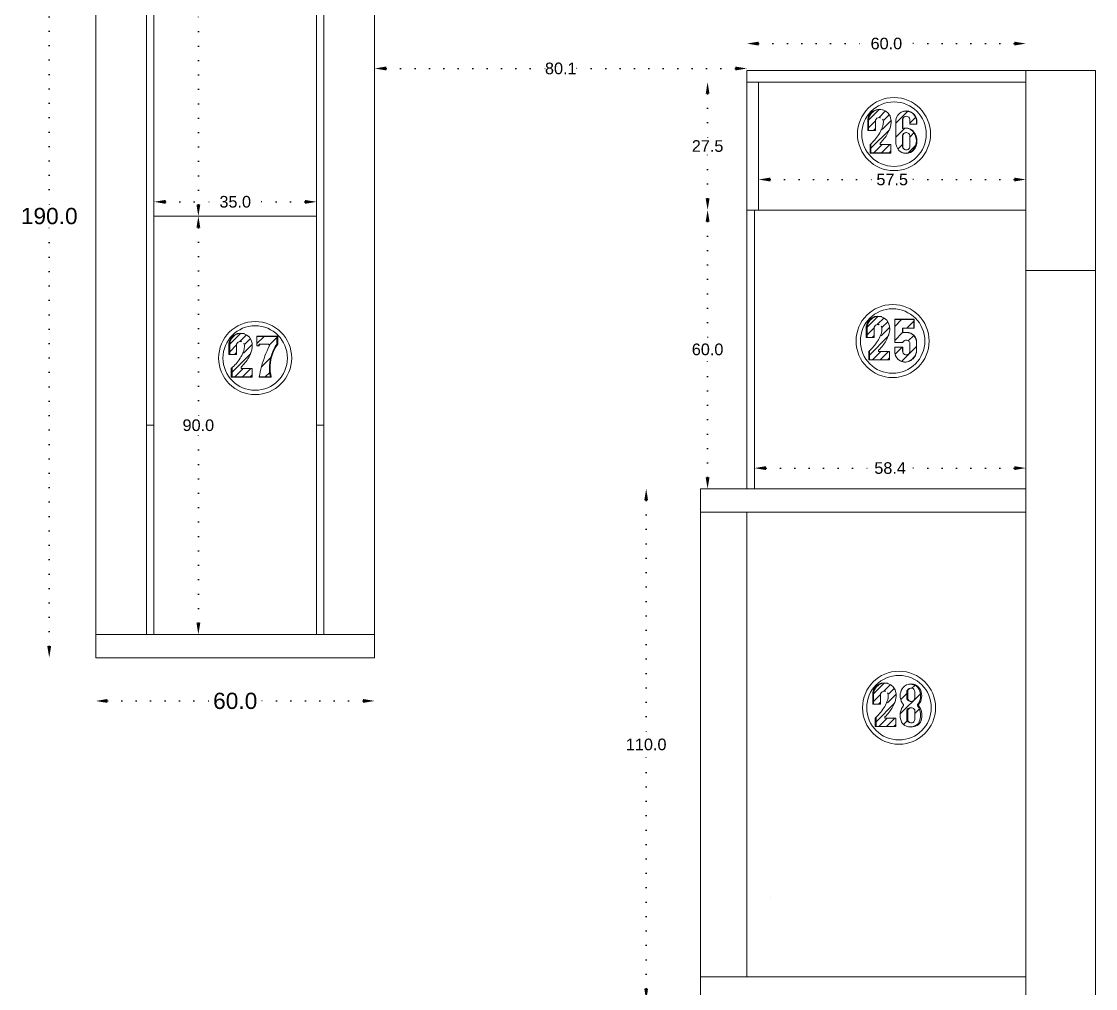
# Model space of a CAD drawing. Header units: inches. Extents: x -1979 to 7680, y -968 to 3127.
# Drawn here: x 2209.8 to 2440.9, y 482.3 to 690.4 of the extents above; entities that cross this region are included whole.
import ezdxf

# ---------------------------------------------------------------- set-up
doc = ezdxf.new("R2010")
doc.units = ezdxf.units.IN
doc.header["$MEASUREMENT"] = 0
doc.linetypes.add('ACAD_ISO07W100', pattern=[3, 0, -3])
doc.styles.get("Standard").update_dxf_attribs({"font": 'arial.ttf'})
doc.dimstyles.new('Copy of Standard', dxfattribs={"dimtxt": 2.5, "dimasz": 2.5, "dimexe": 0.18, "dimexo": 0.0625, "dimgap": 0.09, "dimtad": 0, "dimtih": 1, "dimtoh": 1, "dimdec": 1, "dimzin": 0, "dimdsep": 46, "dimtxsty": 'Standard', "dimcen": 0.09, "dimse1": 1, "dimse2": 1, "dimadec": 0, "dimazin": 0, "dimtfac": 1, "dimtdec": 1, "dimtix": 1, "dimtofl": 0, "dimtmove": 0, "dimatfit": 3, "dimfxl": 1, "dimtolj": 1, "dimtzin": 0, "dimarcsym": 0})
doc.dimstyles.get("Standard").update_dxf_attribs({"dimtxt": 3.5, "dimasz": 2.5, "dimexe": 0.18, "dimexo": 0.0625, "dimgap": 0.09, "dimtad": 0, "dimtih": 1, "dimtoh": 1, "dimdec": 1, "dimzin": 0, "dimdsep": 46, "dimtxsty": 'Standard', "dimcen": 0.09, "dimse1": 1, "dimse2": 1, "dimadec": 0, "dimazin": 0, "dimtfac": 1, "dimtdec": 1, "dimtix": 1, "dimtofl": 0, "dimtmove": 0, "dimatfit": 3, "dimfxl": 1, "dimtolj": 1, "dimtzin": 0, "dimarcsym": 0})

# ---------------------------------------------------------------- blocks, each defined once
blk = doc.blocks.new('*D50')
at = {"color": 0, "linetype": 'ACAD_ISO07W100', "lineweight": -2, "transparency": 16777216}
for p, q in [((2344.2, 587.31), (2344.2, 536.18)), ((2344.2, 482.31), (2344.2, 533.44))]:
    blk.add_line(p, q, dxfattribs=at)
at = {"color": 0, "transparency": 16777216}
for points in [[(2343.78, 587.31), (2344.61, 587.31), (2344.2, 589.81)], [(2343.78, 482.31), (2344.61, 482.31), (2344.2, 479.81)]]:
    blk.add_solid(points, dxfattribs=at)
at = {"layer": 'Defpoints', "color": 0, "transparency": 16777216}
for p in [(2344.2, 589.81), (2370.88, 589.81), (2370.88, 479.81)]:
    blk.add_point(p, dxfattribs=at)
at = {"color": 0, "lineweight": 20, "transparency": 16777216, "insert": (2344.2, 534.81), "char_height": 2.5, "attachment_point": 5}
blk.add_mtext('\\A1;110.0', dxfattribs=at)
blk = doc.blocks.new('*D51')
at = {"color": 0, "linetype": 'ACAD_ISO07W100', "lineweight": -2, "transparency": 16777216}
for p, q in [((2357.41, 647.31), (2357.41, 621.18)), ((2357.41, 592.31), (2357.41, 618.44))]:
    blk.add_line(p, q, dxfattribs=at)
at = {"color": 0, "transparency": 16777216}
for points in [[(2357, 647.31), (2357.83, 647.31), (2357.41, 649.81)], [(2357, 592.31), (2357.83, 592.31), (2357.41, 589.81)]]:
    blk.add_solid(points, dxfattribs=at)
at = {"layer": 'Defpoints', "color": 0, "transparency": 16777216}
for p in [(2370.88, 649.81), (2357.41, 589.81), (2370.88, 589.81)]:
    blk.add_point(p, dxfattribs=at)
at = {"color": 0, "lineweight": 20, "transparency": 16777216, "insert": (2357.41, 619.81), "char_height": 2.5, "attachment_point": 5}
blk.add_mtext('\\A1;60.0', dxfattribs=at)
blk = doc.blocks.new('*D52')
at = {"color": 0, "linetype": 'ACAD_ISO07W100', "lineweight": -2, "transparency": 16777216}
for p, q in [((2357.41, 674.81), (2357.41, 664.93)), ((2357.41, 652.31), (2357.41, 662.19))]:
    blk.add_line(p, q, dxfattribs=at)
at = {"color": 0, "transparency": 16777216}
for points in [[(2357, 674.81), (2357.83, 674.81), (2357.41, 677.31)], [(2357, 652.31), (2357.83, 652.31), (2357.41, 649.81)]]:
    blk.add_solid(points, dxfattribs=at)
at = {"layer": 'Defpoints', "color": 0, "transparency": 16777216}
for p in [(2357.41, 677.31), (2368.38, 677.31), (2368.38, 649.81)]:
    blk.add_point(p, dxfattribs=at)
at = {"color": 0, "lineweight": 20, "transparency": 16777216, "insert": (2357.41, 663.56), "char_height": 2.5, "attachment_point": 5}
blk.add_mtext('\\A1;27.5', dxfattribs=at)
blk = doc.blocks.new('*D53')
at = {"color": 0, "linetype": 'ACAD_ISO07W100', "lineweight": -2, "transparency": 16777216}
for p, q in [((2370.88, 656.37), (2393.78, 656.37)), ((2423.38, 656.37), (2400.48, 656.37))]:
    blk.add_line(p, q, dxfattribs=at)
at = {"color": 0, "transparency": 16777216}
for points in [[(2370.88, 656.79), (2370.88, 655.95), (2368.38, 656.37)], [(2423.38, 656.79), (2423.38, 655.95), (2425.88, 656.37)]]:
    blk.add_solid(points, dxfattribs=at)
at = {"layer": 'Defpoints', "color": 0, "transparency": 16777216}
for p in [(2425.88, 656.37), (2368.38, 649.81), (2425.88, 649.81)]:
    blk.add_point(p, dxfattribs=at)
at = {"color": 0, "lineweight": 20, "transparency": 16777216, "insert": (2397.13, 656.37), "char_height": 2.5, "attachment_point": 5}
blk.add_mtext('\\A1;57.5', dxfattribs=at)
blk = doc.blocks.new('*D54')
at = {"color": 0, "linetype": 'ACAD_ISO07W100', "lineweight": -2, "transparency": 16777216}
for p, q in [((2368.38, 685.62), (2392.54, 685.62)), ((2423.38, 685.62), (2399.22, 685.62))]:
    blk.add_line(p, q, dxfattribs=at)
at = {"color": 0, "transparency": 16777216}
for points in [[(2368.38, 686.03), (2368.38, 685.2), (2365.88, 685.62)], [(2423.38, 686.03), (2423.38, 685.2), (2425.88, 685.62)]]:
    blk.add_solid(points, dxfattribs=at)
at = {"layer": 'Defpoints', "color": 0, "transparency": 16777216}
for p in [(2425.88, 685.62), (2365.88, 677.31), (2425.88, 677.31)]:
    blk.add_point(p, dxfattribs=at)
at = {"color": 0, "lineweight": 20, "transparency": 16777216, "insert": (2395.88, 685.62), "char_height": 2.5, "attachment_point": 5}
blk.add_mtext('\\A1;60.0', dxfattribs=at)
blk = doc.blocks.new('*D55')
at = {"color": 0, "linetype": 'ACAD_ISO07W100', "lineweight": -2, "transparency": 16777216}
for p, q in [((2369.98, 594.28), (2393.35, 594.28)), ((2423.38, 594.28), (2400.01, 594.28))]:
    blk.add_line(p, q, dxfattribs=at)
at = {"color": 0, "transparency": 16777216}
for points in [[(2369.98, 594.7), (2369.98, 593.86), (2367.48, 594.28)], [(2423.38, 594.7), (2423.38, 593.86), (2425.88, 594.28)]]:
    blk.add_solid(points, dxfattribs=at)
at = {"layer": 'Defpoints', "color": 0, "transparency": 16777216}
for p in [(2425.88, 594.28), (2367.48, 589.81), (2425.88, 589.81)]:
    blk.add_point(p, dxfattribs=at)
at = {"color": 0, "lineweight": 20, "transparency": 16777216, "insert": (2396.68, 594.28), "char_height": 2.5, "attachment_point": 5}
blk.add_mtext('\\A1;58.4', dxfattribs=at)
blk = doc.blocks.new('*D532')
at = {"color": 0, "linetype": 'ACAD_ISO07W100', "lineweight": -2, "transparency": 16777216}
for p, q in [((2247.84, 645.99), (2247.84, 604.86)), ((2247.84, 560.99), (2247.84, 602.12))]:
    blk.add_line(p, q, dxfattribs=at)
at = {"color": 0, "transparency": 16777216}
for points in [[(2247.43, 645.99), (2248.26, 645.99), (2247.84, 648.49)], [(2247.43, 560.99), (2248.26, 560.99), (2247.84, 558.49)]]:
    blk.add_solid(points, dxfattribs=at)
at = {"layer": 'Defpoints', "color": 0, "transparency": 16777216}
for p in [(2238.27, 648.49), (2247.84, 648.49), (2225.77, 558.49)]:
    blk.add_point(p, dxfattribs=at)
at = {"color": 0, "lineweight": 20, "transparency": 16777216, "insert": (2247.84, 603.49), "char_height": 2.5, "attachment_point": 5}
blk.add_mtext('\\A1;90.0', dxfattribs=at)
blk = doc.blocks.new('*D533')
at = {"color": 0, "linetype": 'ACAD_ISO07W100', "lineweight": -2, "transparency": 16777216}
for p, q in [((2247.84, 735.99), (2247.84, 694.86)), ((2247.84, 650.99), (2247.84, 692.12))]:
    blk.add_line(p, q, dxfattribs=at)
at = {"color": 0, "transparency": 16777216}
for points in [[(2247.43, 735.99), (2248.26, 735.99), (2247.84, 738.49)], [(2247.43, 650.99), (2248.26, 650.99), (2247.84, 648.49)]]:
    blk.add_solid(points, dxfattribs=at)
at = {"layer": 'Defpoints', "color": 0, "transparency": 16777216}
for p in [(2225.77, 738.49), (2247.84, 738.49), (2238.27, 648.49)]:
    blk.add_point(p, dxfattribs=at)
at = {"color": 0, "lineweight": 20, "transparency": 16777216, "insert": (2247.84, 693.49), "char_height": 2.5, "attachment_point": 5}
blk.add_mtext('\\A1;90.0', dxfattribs=at)
blk = doc.blocks.new('*D534')
at = {"color": 0, "linetype": 'ACAD_ISO07W100', "lineweight": -2, "transparency": 16777216}
for p, q in [((2240.77, 651.57), (2252.44, 651.57)), ((2270.77, 651.57), (2259.1, 651.57))]:
    blk.add_line(p, q, dxfattribs=at)
at = {"color": 0, "transparency": 16777216}
for points in [[(2240.77, 651.98), (2240.77, 651.15), (2238.27, 651.57)], [(2270.77, 651.98), (2270.77, 651.15), (2273.27, 651.57)]]:
    blk.add_solid(points, dxfattribs=at)
at = {"layer": 'Defpoints', "color": 0, "transparency": 16777216}
for p in [(2273.27, 651.57), (2238.27, 648.49), (2273.27, 648.49)]:
    blk.add_point(p, dxfattribs=at)
at = {"color": 0, "lineweight": 20, "transparency": 16777216, "insert": (2255.77, 651.57), "char_height": 2.5, "attachment_point": 5}
blk.add_mtext('\\A1;35.0', dxfattribs=at)
blk = doc.blocks.new('*D535')
at = {"color": 0, "linetype": 'ACAD_ISO07W100', "lineweight": -2, "transparency": 16777216}
for p, q in [((2288.27, 680.26), (2322.73, 680.26)), ((2363.38, 680.26), (2328.92, 680.26))]:
    blk.add_line(p, q, dxfattribs=at)
at = {"color": 0, "transparency": 16777216}
for points in [[(2288.27, 680.68), (2288.27, 679.84), (2285.77, 680.26)], [(2363.38, 680.68), (2363.38, 679.84), (2365.88, 680.26)]]:
    blk.add_solid(points, dxfattribs=at)
at = {"layer": 'Defpoints', "color": 0, "transparency": 16777216}
for p in [(2285.77, 743.49), (2365.88, 680.26), (2365.88, 677.31)]:
    blk.add_point(p, dxfattribs=at)
at = {"color": 0, "lineweight": 20, "transparency": 16777216, "insert": (2325.82, 680.26), "char_height": 2.5, "attachment_point": 5}
blk.add_mtext('\\A1;80.1', dxfattribs=at)
blk = doc.blocks.new('*D613')
at = {"color": 0, "linetype": 'ACAD_ISO07W100', "lineweight": -2, "transparency": 16777216}
for p, q in [((2215.75, 740.99), (2215.75, 650.37)), ((2215.75, 555.99), (2215.75, 646.61))]:
    blk.add_line(p, q, dxfattribs=at)
at = {"color": 0, "transparency": 16777216}
for points in [[(2215.33, 740.99), (2216.16, 740.99), (2215.75, 743.49)], [(2215.33, 555.99), (2216.16, 555.99), (2215.75, 553.49)]]:
    blk.add_solid(points, dxfattribs=at)
at = {"layer": 'Defpoints', "color": 0, "transparency": 16777216}
for p in [(2215.75, 743.49), (2225.77, 743.49), (2225.77, 553.49)]:
    blk.add_point(p, dxfattribs=at)
at = {"color": 0, "lineweight": 20, "transparency": 16777216, "insert": (2215.75, 648.49), "char_height": 3.5, "attachment_point": 5}
blk.add_mtext('\\A1;190.0', dxfattribs=at)
blk = doc.blocks.new('*D614')
at = {"color": 0, "linetype": 'ACAD_ISO07W100', "lineweight": -2, "transparency": 16777216}
for p, q in [((2228.27, 544.18), (2251.13, 544.18)), ((2283.27, 544.18), (2260.41, 544.18))]:
    blk.add_line(p, q, dxfattribs=at)
at = {"color": 0, "transparency": 16777216}
for points in [[(2228.27, 544.6), (2228.27, 543.77), (2225.77, 544.18)], [(2283.27, 544.6), (2283.27, 543.77), (2285.77, 544.18)]]:
    blk.add_solid(points, dxfattribs=at)
at = {"layer": 'Defpoints', "color": 0, "transparency": 16777216}
for p in [(2225.77, 553.49), (2285.77, 553.49), (2285.77, 544.18)]:
    blk.add_point(p, dxfattribs=at)
at = {"color": 0, "lineweight": 20, "transparency": 16777216, "insert": (2255.77, 544.18), "char_height": 3.5, "attachment_point": 5}
blk.add_mtext('\\A1;60.0', dxfattribs=at)

msp = doc.modelspace()

# ---------------------------------------------------------------- hatches: boundary and pattern name
at = {"lineweight": 20}
h = msp.add_hatch(dxfattribs=at)
h.set_pattern_fill('ANSI31', color=256, scale=9.218651)
h.set_pattern_definition([(45, (1756.6391, 1239.6534), (-0.8148213, 0.8148213), [])])
h.paths.add_polyline_path([(2396.86, 663.91), (2394.51, 663.91), (2394.51, 664.19), (2394.75, 664.42), (2394.98, 664.66), (2395.2, 664.9), (2395.41, 665.16), (2395.61, 665.43), (2395.8, 665.7), (2395.97, 665.98), (2396.14, 666.27), (2396.29, 666.57), (2396.44, 666.87), (2396.56, 667.17), (2396.61, 667.29), (2396.68, 667.49), (2396.74, 667.68), (2396.79, 667.88), (2396.84, 668.08), (2396.87, 668.29), (2396.89, 668.49), (2396.9, 668.69), (2396.9, 668.9), (2396.89, 669.11), (2396.86, 669.31), (2396.67, 670.01), (2396.28, 670.62), (2395.73, 671.09), (2395.14, 671.36), (2394.53, 671.45), (2393.82, 671.35), (2393.17, 671.05), (2392.63, 670.58), (2392.24, 669.98), (2392.05, 669.29), (2392.05, 668.57), (2392.05, 666.92), (2393.53, 666.92), (2393.53, 669.09), (2393.67, 669.35), (2393.86, 669.54), (2394.1, 669.65), (2394.36, 669.7), (2394.53, 669.67), (2394.62, 669.65), (2394.63, 669.65), (2394.79, 669.63), (2395.02, 669.51), (2395.21, 669.33), (2395.34, 669.09), (2395.38, 668.83), (2395.38, 668.67), (2395.38, 668.5), (2395.36, 668.33), (2395.34, 668.17), (2395.3, 668), (2395.26, 667.84), (2395.22, 667.68), (2395.16, 667.52), (2395.1, 667.37), (2395.03, 667.21), (2394.95, 667.04), (2394.79, 666.72), (2394.62, 666.41), (2394.43, 666.1), (2394.24, 665.8), (2394.03, 665.51), (2393.81, 665.23), (2393.58, 664.95), (2393.34, 664.68), (2393.1, 664.43), (2392.84, 664.18), (2392.57, 663.94), (2392.57, 662.12), (2396.86, 662.12)])
h = msp.add_hatch(dxfattribs=at)
h.set_pattern_fill('ANSI31', color=256, scale=17)
h.set_pattern_definition([(45, (1405.166, 1554.0032), (-1.502602, 1.502602), [])])
h.paths.add_polyline_path([(2401.64, 666.65), (2401.5, 666.81), (2401.34, 666.95), (2401.17, 667.08), (2400.98, 667.19), (2400.79, 667.28), (2400.59, 667.35), (2400.38, 667.4), (2400.17, 667.43), (2399.95, 667.44), (2399.81, 667.43), (2399.62, 667.4), (2399.41, 667.34), (2399.32, 667.34), (2399.32, 669.19), (2399.35, 669.38), (2399.42, 669.57), (2399.54, 669.72), (2399.7, 669.84), (2399.88, 669.92), (2399.98, 669.95), (2400.18, 669.98), (2400.37, 669.95), (2400.56, 669.88), (2400.72, 669.75), (2400.84, 669.6), (2400.92, 669.41), (2400.94, 669.21), (2400.94, 668.26), (2402.34, 668.26), (2402.34, 669.19), (2402.19, 669.7), (2401.92, 670.16), (2401.55, 670.54), (2401.1, 670.83), (2400.6, 671.01), (2400.08, 671.07), (2400.07, 671.07), (2399.55, 671.01), (2399.09, 670.85), (2398.68, 670.58), (2398.31, 670.19), (2398.04, 669.73), (2397.88, 669.21), (2397.88, 664.76), (2397.88, 664.57), (2397.89, 664.38), (2397.92, 664.19), (2397.94, 664), (2397.98, 663.82), (2398.03, 663.63), (2398.06, 663.52), (2398.24, 663.09), (2398.51, 662.71), (2398.85, 662.4), (2399.19, 662.2), (2399.59, 662.06), (2400.05, 662.01), (2400.51, 662.06), (2400.94, 662.21), (2401.33, 662.44), (2401.46, 662.55), (2401.64, 662.74), (2401.94, 663.17), (2402.16, 663.66), (2402.3, 664.17), (2402.34, 664.7), (2402.3, 665.22), (2402.16, 665.73), (2401.94, 666.22)])
h.paths.add_polyline_path([(2399.35, 665.9), (2399.42, 666.08), (2399.54, 666.24), (2399.7, 666.36), (2399.88, 666.44), (2400.08, 666.46), (2400.18, 666.46), (2400.37, 666.43), (2400.56, 666.36), (2400.72, 666.24), (2400.84, 666.08), (2400.92, 665.89), (2400.94, 665.69), (2400.94, 663.52), (2400.92, 663.32), (2400.84, 663.13), (2400.72, 662.98), (2400.56, 662.85), (2400.37, 662.78), (2400.18, 662.75), (2399.98, 662.78), (2399.88, 662.81), (2399.79, 662.85), (2399.7, 662.89), (2399.54, 663.01), (2399.42, 663.17), (2399.35, 663.35), (2399.32, 663.55), (2399.32, 665.7)], flags=16)
h = msp.add_hatch(dxfattribs=at)
h.set_pattern_fill('ANSI31', color=256, scale=9.218651)
h.set_pattern_definition([(45, (1756.337, 1195.1327), (-0.8148213, 0.8148213), [])])
h.paths.add_polyline_path([(2396.56, 619.39), (2394.2, 619.39), (2394.2, 619.67), (2394.45, 619.9), (2394.68, 620.14), (2394.9, 620.38), (2395.11, 620.64), (2395.31, 620.91), (2395.5, 621.18), (2395.67, 621.46), (2395.84, 621.75), (2395.99, 622.05), (2396.13, 622.35), (2396.26, 622.65), (2396.3, 622.77), (2396.38, 622.97), (2396.44, 623.16), (2396.49, 623.36), (2396.53, 623.56), (2396.57, 623.76), (2396.59, 623.97), (2396.6, 624.17), (2396.6, 624.38), (2396.58, 624.58), (2396.56, 624.79), (2396.36, 625.48), (2395.98, 626.1), (2395.43, 626.57), (2394.84, 626.84), (2394.22, 626.93), (2393.51, 626.83), (2392.86, 626.53), (2392.32, 626.06), (2391.94, 625.45), (2391.74, 624.77), (2391.75, 624.05), (2391.75, 622.4), (2393.23, 622.4), (2393.23, 624.57), (2393.37, 624.83), (2393.56, 625.01), (2393.8, 625.13), (2394.06, 625.18), (2394.22, 625.15), (2394.32, 625.13), (2394.33, 625.13), (2394.48, 625.11), (2394.72, 624.99), (2394.91, 624.8), (2395.03, 624.57), (2395.08, 624.31), (2395.08, 624.14), (2395.07, 623.98), (2395.06, 623.81), (2395.03, 623.65), (2395, 623.48), (2394.96, 623.32), (2394.91, 623.16), (2394.86, 623), (2394.8, 622.85), (2394.73, 622.69), (2394.65, 622.52), (2394.49, 622.2), (2394.31, 621.89), (2394.13, 621.58), (2393.93, 621.28), (2393.73, 620.99), (2393.51, 620.71), (2393.28, 620.43), (2393.04, 620.16), (2392.79, 619.91), (2392.54, 619.66), (2392.27, 619.42), (2392.27, 617.59), (2396.56, 617.59)])
h = msp.add_hatch(dxfattribs=at)
h.set_pattern_fill('ANSI31', color=256, scale=17)
h.set_pattern_definition([(45, (1391.641, 1508.9977), (-1.502602, 1.502602), [])])
h.paths.add_polyline_path([(2401.88, 622.69), (2401.71, 622.88), (2401.52, 623.04), (2401.3, 623.18), (2401.08, 623.29), (2400.88, 623.36), (2400.65, 623.41), (2400.38, 623.43), (2399.38, 623.43), (2399.38, 624.39), (2401.8, 624.39), (2401.8, 626.25), (2397.67, 626.25), (2397.67, 621.27), (2399.38, 621.27), (2399.44, 621.42), (2399.54, 621.55), (2399.66, 621.66), (2399.8, 621.74), (2399.96, 621.79), (2400.13, 621.81), (2400.31, 621.79), (2400.47, 621.74), (2400.61, 621.66), (2400.74, 621.55), (2400.83, 621.42), (2400.9, 621.27), (2400.9, 619.36), (2400.87, 619.17), (2400.8, 618.99), (2400.68, 618.83), (2400.52, 618.72), (2400.34, 618.64), (2400.15, 618.62), (2399.96, 618.64), (2399.78, 618.72), (2399.61, 618.85), (2399.48, 619.02), (2399.4, 619.2), (2399.38, 619.39), (2399.38, 620.32), (2397.67, 620.32), (2397.67, 619.36), (2397.69, 619.06), (2397.75, 618.75), (2397.84, 618.49), (2397.98, 618.22), (2398.15, 617.97), (2398.36, 617.74), (2398.59, 617.55), (2398.85, 617.38), (2399.12, 617.25), (2399.42, 617.16), (2399.72, 617.11), (2400.02, 617.1), (2400.31, 617.15), (2400.58, 617.24), (2400.85, 617.36), (2401.1, 617.5), (2401.34, 617.67), (2401.56, 617.86), (2401.75, 618.08), (2401.93, 618.31), (2402.07, 618.56), (2402.19, 618.83), (2402.28, 619.1), (2402.34, 619.39), (2402.34, 621.27), (2402.34, 621.53), (2402.31, 621.78), (2402.24, 622.02), (2402.15, 622.26), (2402.03, 622.48)])
h = msp.add_hatch(dxfattribs=at)
h.set_pattern_fill('ANSI31', color=256, scale=9.218651)
h.set_pattern_definition([(45, (1619.1699, 1191.4691), (-0.8148213, 0.8148213), [])])
h.paths.add_polyline_path([(2259.39, 615.73), (2257.04, 615.73), (2257.04, 616), (2257.28, 616.23), (2257.51, 616.47), (2257.73, 616.72), (2257.94, 616.98), (2258.14, 617.24), (2258.33, 617.52), (2258.51, 617.8), (2258.67, 618.09), (2258.82, 618.38), (2258.97, 618.68), (2259.09, 618.99), (2259.14, 619.11), (2259.21, 619.3), (2259.27, 619.5), (2259.33, 619.7), (2259.37, 619.9), (2259.4, 620.1), (2259.42, 620.31), (2259.43, 620.51), (2259.43, 620.72), (2259.42, 620.92), (2259.39, 621.13), (2259.2, 621.82), (2258.81, 622.43), (2258.26, 622.91), (2257.67, 623.18), (2257.06, 623.27), (2256.35, 623.17), (2255.7, 622.87), (2255.16, 622.4), (2254.77, 621.79), (2254.58, 621.1), (2254.58, 620.39), (2254.58, 618.74), (2256.06, 618.74), (2256.06, 620.9), (2256.2, 621.16), (2256.39, 621.35), (2256.63, 621.47), (2256.89, 621.51), (2257.06, 621.48), (2257.16, 621.47), (2257.16, 621.47), (2257.32, 621.44), (2257.55, 621.33), (2257.74, 621.14), (2257.87, 620.91), (2257.91, 620.65), (2257.91, 620.48), (2257.91, 620.31), (2257.89, 620.15), (2257.87, 619.98), (2257.83, 619.82), (2257.79, 619.66), (2257.75, 619.49), (2257.69, 619.34), (2257.63, 619.18), (2257.56, 619.03), (2257.48, 618.86), (2257.32, 618.54), (2257.15, 618.22), (2256.96, 617.92), (2256.77, 617.62), (2256.56, 617.33), (2256.34, 617.04), (2256.11, 616.77), (2255.88, 616.5), (2255.63, 616.24), (2255.37, 615.99), (2255.1, 615.75), (2255.1, 613.93), (2259.39, 613.93)])
h = msp.add_hatch(dxfattribs=at)
h.set_pattern_fill('ANSI31', color=256, scale=17)
h.set_pattern_definition([(45, (1282.0954, 1505.9862), (-1.502602, 1.502602), [])])
h.paths.add_polyline_path([(2263.2, 616.96), (2263.29, 617.57), (2263.43, 618.18), (2263.62, 618.77), (2263.84, 619.34), (2264.1, 619.9), (2264.4, 620.44), (2264.74, 620.96), (2264.74, 622.63), (2260.41, 622.63), (2260.41, 620.59), (2260.8, 620.59), (2260.8, 620.65), (2260.83, 620.74), (2260.89, 620.83), (2260.96, 620.9), (2261.05, 620.94), (2261.08, 620.95), (2261.03, 620.93), (2260.99, 620.91), (2260.95, 620.88), (2260.91, 620.85), (2260.87, 620.81), (2260.85, 620.77), (2260.82, 620.72), (2260.81, 620.67), (2260.8, 620.62), (2260.8, 620.59), (2260.93, 620.59), (2260.93, 620.67), (2260.97, 620.77), (2261.02, 620.85), (2261.1, 620.92), (2261.19, 620.97), (2261.27, 620.98), (2261.32, 620.98), (2262.77, 620.98), (2262.87, 620.97), (2262.96, 620.92), (2263.03, 620.85), (2263.09, 620.77), (2263.12, 620.67), (2263.12, 620.59), (2262.87, 620.06), (2262.62, 619.52), (2262.39, 618.97), (2262.17, 618.42), (2261.97, 617.86), (2261.78, 617.3), (2261.6, 616.74), (2261.44, 616.17), (2261.29, 615.59), (2261.16, 615.01), (2261.04, 614.43), (2260.94, 613.89), (2263.36, 613.89), (2263.24, 614.5), (2263.17, 615.11), (2263.13, 615.73), (2263.14, 616.35)])
h = msp.add_hatch(dxfattribs=at)
h.set_pattern_fill('ANSI31', color=256, scale=9.218651)
h.set_pattern_definition([(45, (1757.7138, 1116.2415), (-0.8148213, 0.8148213), [])])
h.paths.add_polyline_path([(2397.94, 540.5), (2395.58, 540.5), (2395.58, 540.78), (2395.82, 541), (2396.05, 541.24), (2396.27, 541.49), (2396.48, 541.75), (2396.68, 542.02), (2396.87, 542.29), (2397.05, 542.57), (2397.22, 542.86), (2397.37, 543.15), (2397.51, 543.46), (2397.64, 543.76), (2397.68, 543.88), (2397.75, 544.07), (2397.82, 544.27), (2397.87, 544.47), (2397.91, 544.67), (2397.94, 544.87), (2397.96, 545.08), (2397.97, 545.28), (2397.97, 545.49), (2397.96, 545.69), (2397.94, 545.9), (2397.74, 546.59), (2397.35, 547.2), (2396.81, 547.68), (2396.22, 547.95), (2395.6, 548.04), (2394.89, 547.94), (2394.24, 547.64), (2393.7, 547.17), (2393.32, 546.56), (2393.12, 545.87), (2393.13, 545.16), (2393.13, 543.51), (2394.6, 543.51), (2394.6, 545.68), (2394.74, 545.94), (2394.93, 546.12), (2395.17, 546.24), (2395.44, 546.28), (2395.6, 546.26), (2395.7, 546.24), (2395.7, 546.24), (2395.86, 546.22), (2396.1, 546.1), (2396.29, 545.91), (2396.41, 545.68), (2396.46, 545.42), (2396.46, 545.25), (2396.45, 545.09), (2396.43, 544.92), (2396.41, 544.75), (2396.38, 544.59), (2396.34, 544.43), (2396.29, 544.27), (2396.24, 544.11), (2396.17, 543.95), (2396.1, 543.8), (2396.02, 543.63), (2395.86, 543.31), (2395.69, 543), (2395.51, 542.69), (2395.31, 542.39), (2395.1, 542.1), (2394.89, 541.81), (2394.66, 541.54), (2394.42, 541.27), (2394.17, 541.01), (2393.91, 540.77), (2393.65, 540.53), (2393.65, 538.7), (2397.94, 538.7)])
h = msp.add_hatch(dxfattribs=at)
h.set_pattern_fill('ANSI31', color=256, scale=17)
h.set_pattern_definition([(45, (1433.9904, 1430.7198), (-1.502602, 1.502602), [])])
h.paths.add_polyline_path([(2402.58, 543.43), (2402.62, 543.48), (2402.84, 543.8), (2403.02, 544.14), (2403.15, 544.5), (2403.23, 544.88), (2403.25, 545.27), (2403.23, 545.66), (2403.15, 546.03), (2403.02, 546.4), (2402.84, 546.74), (2402.62, 547.06), (2402.36, 547.34), (2401.93, 547.59), (2401.45, 547.74), (2400.95, 547.79), (2400.58, 547.75), (2400.2, 547.63), (2399.76, 547.38), (2399.49, 547.1), (2399.27, 546.78), (2399.09, 546.43), (2398.96, 546.06), (2398.88, 545.68), (2398.85, 545.29), (2398.88, 544.9), (2398.96, 544.52), (2399.09, 544.15), (2399.27, 543.8), (2399.49, 543.48), (2399.54, 543.43), (2399.54, 543.19), (2399.33, 542.88), (2399.16, 542.55), (2399.03, 542.2), (2398.93, 541.84), (2398.87, 541.47), (2398.85, 541.09), (2398.87, 540.72), (2398.93, 540.35), (2399.03, 539.99), (2399.16, 539.64), (2399.33, 539.3), (2399.59, 539.09), (2399.88, 538.9), (2400.18, 538.76), (2400.48, 538.66), (2400.62, 538.63), (2400.95, 538.61), (2401.29, 538.63), (2401.62, 538.69), (2401.94, 538.8), (2402.24, 538.94), (2402.52, 539.13), (2402.78, 539.34), (2402.95, 539.67), (2403.08, 540.02), (2403.18, 540.38), (2403.23, 540.74), (2403.25, 541.11), (2403.23, 541.48), (2403.18, 541.85), (2403.08, 542.21), (2402.95, 542.55), (2402.78, 542.88), (2402.58, 543.2)])
h.paths.add_polyline_path([(2401.54, 542.66), (2401.68, 542.59), (2401.8, 542.49), (2401.9, 542.37), (2401.98, 542.24), (2401.98, 540.19), (2401.95, 540), (2401.88, 539.82), (2401.76, 539.67), (2401.61, 539.55), (2401.43, 539.48), (2401.24, 539.45), (2401.05, 539.48), (2400.83, 539.52), (2400.65, 539.59), (2400.5, 539.71), (2400.39, 539.86), (2400.31, 540.03), (2400.29, 540.22), (2400.29, 542.25), (2400.36, 542.38), (2400.46, 542.5), (2400.58, 542.59), (2400.72, 542.66), (2400.87, 542.71), (2401.02, 542.72), (2401.24, 542.72), (2401.4, 542.7)], flags=16)
h.paths.add_polyline_path([(2401.43, 544.12), (2401.24, 544.09), (2401.02, 544.09), (2400.83, 544.11), (2400.65, 544.18), (2400.5, 544.3), (2400.39, 544.45), (2400.31, 544.63), (2400.29, 544.82), (2400.29, 546.17), (2400.31, 546.36), (2400.39, 546.53), (2400.5, 546.68), (2400.65, 546.8), (2400.83, 546.87), (2401.05, 546.91), (2401.24, 546.93), (2401.43, 546.91), (2401.61, 546.83), (2401.76, 546.72), (2401.88, 546.56), (2401.95, 546.39), (2401.98, 546.2), (2401.98, 544.83), (2401.95, 544.64), (2401.88, 544.46), (2401.76, 544.31), (2401.61, 544.19)], flags=16)

# ---------------------------------------------------------------- linework, layer by layer
at = {"color": 30, "lineweight": 20, "true_color": 0xf26722}
for p, q in [((2225.77, 743.49), (2225.77, 553.49)), ((2285.77, 553.49), (2285.77, 743.49)), ((2225.77, 553.49), (2285.77, 553.49))]:
    msp.add_line(p, q, dxfattribs=at)
at = {"lineweight": 20}
for p, q in [((2236.67, 738.49), (2236.67, 558.49)), ((2238.27, 738.49), (2238.27, 558.49)), ((2273.27, 738.49), (2273.27, 558.49)), ((2274.87, 738.49), (2274.87, 558.49)), ((2365.88, 679.81), (2365.88, 677.31)), ((2425.88, 679.81), (2365.88, 679.81)), ((2425.88, 679.81), (2425.88, 235.81)), ((2425.88, 679.81), (2440.88, 679.81)), ((2425.88, 679.81), (2425.88, 636.81)), ((2440.88, 679.81), (2440.88, 216.34)), ((2425.88, 677.31), (2365.88, 677.31)), ((2365.88, 677.31), (2365.88, 649.81)), ((2368.38, 677.31), (2368.38, 649.81)), ((2399.98, 669.95), (2400.18, 669.98)), ((2365.88, 649.81), (2425.88, 649.81)), ((2365.88, 649.81), (2425.88, 649.81)), ((2365.88, 649.81), (2425.88, 649.81)), ((2365.88, 649.81), (2425.88, 649.81)), ((2365.88, 649.81), (2365.88, 589.81)), ((2367.48, 649.81), (2367.48, 589.81)), ((2273.27, 648.49), (2238.27, 648.49)), ((2425.88, 636.81), (2440.88, 636.81)), ((2399.4, 624.39), (2399.4, 623.44)), ((2401.8, 626.25), (2401.8, 624.39)), ((2400.15, 621.81), (2400.31, 621.79)), ((2400.31, 621.79), (2400.47, 621.74)), ((2400.47, 621.74), (2400.61, 621.66)), ((2400.61, 621.66), (2400.74, 621.55)), ((2397.67, 621.27), (2399.38, 621.27)), ((2400.74, 621.55), (2400.83, 621.42)), ((2400.83, 621.42), (2400.9, 621.27)), ((2400.9, 619.36), (2400.87, 619.17)), ((2400.9, 621.27), (2400.9, 619.36)), ((2399.78, 618.72), (2399.62, 618.83)), ((2399.96, 618.64), (2399.78, 618.72)), ((2400.15, 618.62), (2399.96, 618.64)), ((2400.34, 618.64), (2400.15, 618.62)), ((2400.52, 618.72), (2400.34, 618.64)), ((2400.68, 618.83), (2400.52, 618.72)), ((2400.8, 618.99), (2400.68, 618.83)), ((2400.87, 619.17), (2400.8, 618.99)), ((2260.94, 613.89), (2263.36, 613.89)), ((2238.27, 603.49), (2236.67, 603.49)), ((2274.87, 603.49), (2273.27, 603.49)), ((2425.88, 591.81), (2425.88, 501.81)), ((2425.88, 589.81), (2355.88, 589.81)), ((2355.88, 589.81), (2355.88, 479.81)), ((2425.88, 584.81), (2355.88, 584.81)), ((2365.88, 584.81), (2365.88, 484.81)), ((2225.77, 558.49), (2285.77, 558.49)), ((2401.09, 542.7), (2400.94, 542.66)), ((2401.24, 542.72), (2401.09, 542.7)), ((2370.88, 501.81), (2370.88, 501.81)), ((2355.88, 484.81), (2425.88, 484.81))]:
    msp.add_line(p, q, dxfattribs=at)
for points in [[(2391.86, 666.92), (2391.86, 668.59), (2391.86, 669.31), (2392.06, 670.01), (2392.44, 670.62), (2392.99, 671.09), (2393.65, 671.39), (2394.36, 671.5), (2395.08, 671.39), (2395.14, 671.36), (2395.73, 671.09), (2396.28, 670.62), (2396.67, 670.01), (2396.86, 669.31), (2396.89, 669.11), (2396.9, 668.9), (2396.9, 668.69), (2396.89, 668.49), (2396.87, 668.29), (2396.84, 668.08), (2396.79, 667.88), (2396.74, 667.68), (2396.68, 667.49), (2396.61, 667.29), (2396.56, 667.17), (2396.44, 666.87), (2396.29, 666.57), (2396.14, 666.27), (2395.97, 665.98), (2395.8, 665.7), (2395.61, 665.43), (2395.41, 665.16), (2395.2, 664.9), (2394.98, 664.66), (2394.75, 664.42), (2394.51, 664.19), (2394.51, 663.91), (2396.86, 663.91), (2396.86, 662.12), (2396.86, 662.07), (2392.39, 662.07)], [(2392.05, 666.92), (2392.05, 668.57), (2392.05, 669.29), (2392.24, 669.98), (2392.63, 670.58), (2393.17, 671.05), (2393.82, 671.35), (2394.53, 671.45), (2395.14, 671.36)], [(2397.98, 663.82), (2397.94, 664), (2397.92, 664.19), (2397.89, 664.38), (2397.88, 664.57), (2397.88, 664.76), (2397.88, 669.21), (2398.04, 669.73), (2398.31, 670.19), (2398.68, 670.58), (2399.09, 670.85), (2399.13, 670.87), (2399.64, 671.06), (2400.17, 671.12), (2400.18, 671.12), (2400.7, 671.06), (2401.21, 670.87), (2401.66, 670.58)], [(2399.09, 670.85), (2399.55, 671.01), (2400.07, 671.07), (2400.08, 671.07), (2400.6, 671.01), (2401.1, 670.83), (2401.55, 670.54), (2401.92, 670.16), (2402.19, 669.7), (2402.34, 669.19), (2402.34, 668.26)], [(2400.18, 669.98), (2400.37, 669.95), (2400.56, 669.88), (2400.72, 669.75), (2400.84, 669.6), (2400.92, 669.41), (2400.94, 669.21), (2400.94, 668.26), (2402.34, 668.26), (2402.46, 668.26), (2402.46, 669.21), (2402.3, 669.73), (2402.03, 670.19), (2401.66, 670.58)], [(2391.86, 666.92), (2392.05, 666.92), (2393.53, 666.92), (2393.53, 669.04), (2393.54, 669.12), (2393.67, 669.35), (2393.86, 669.54), (2394.1, 669.66), (2394.36, 669.7), (2394.53, 669.67), (2394.63, 669.66), (2394.63, 669.65)], [(2395.05, 669.35), (2395.18, 669.11), (2395.23, 668.85), (2395.23, 668.68), (2395.22, 668.51), (2395.2, 668.35), (2395.18, 668.18), (2395.15, 668.01), (2395.11, 667.85), (2395.06, 667.69), (2395, 667.53), (2394.94, 667.37), (2394.87, 667.22), (2394.79, 667.04), (2394.63, 666.72), (2394.45, 666.4), (2394.27, 666.09), (2394.07, 665.79), (2393.86, 665.5), (2393.64, 665.21), (2393.41, 664.93), (2393.17, 664.66), (2392.92, 664.4), (2392.66, 664.15), (2392.39, 663.91), (2392.39, 662.07), (2392.57, 662.12), (2396.86, 662.12)], [(2399.41, 667.34), (2399.32, 667.34), (2399.32, 669.19)], [(2401.57, 662.51), (2401.75, 662.7), (2402.05, 663.14), (2402.28, 663.63), (2402.41, 664.14), (2402.46, 664.68), (2402.41, 665.21), (2402.28, 665.73), (2402.05, 666.21), (2401.75, 666.65), (2401.61, 666.81), (2401.45, 666.96), (2401.27, 667.08), (2401.09, 667.19), (2400.89, 667.28), (2400.69, 667.36), (2400.48, 667.41), (2400.26, 667.44), (2400.05, 667.45), (2399.83, 667.43), (2399.81, 667.43), (2399.62, 667.4), (2399.41, 667.34), (2399.41, 669.21)], [(2399.19, 662.2), (2399.59, 662.06), (2400.05, 662.01), (2400.51, 662.06), (2400.94, 662.21), (2401.33, 662.44), (2401.46, 662.55), (2401.64, 662.74), (2401.94, 663.17), (2402.16, 663.66), (2402.3, 664.17), (2402.34, 664.7), (2402.3, 665.22), (2402.16, 665.73), (2401.94, 666.22), (2401.64, 666.65), (2401.5, 666.81), (2401.34, 666.95), (2401.17, 667.08), (2400.98, 667.19), (2400.79, 667.28), (2400.59, 667.35), (2400.38, 667.4), (2400.17, 667.43), (2399.95, 667.44), (2399.81, 667.43)], [(2399.79, 662.85), (2399.63, 662.98), (2399.51, 663.13), (2399.44, 663.32), (2399.41, 663.52), (2399.41, 665.69), (2399.44, 665.89), (2399.51, 666.08), (2399.63, 666.24), (2399.79, 666.36), (2399.98, 666.43), (2400.18, 666.46)], [(2392.39, 663.91), (2392.57, 663.94), (2392.57, 662.12)], [(2401.57, 662.51), (2401.44, 662.4), (2401.04, 662.16), (2400.6, 662.02), (2400.14, 661.97), (2399.68, 662.02), (2399.25, 662.16), (2399.19, 662.2), (2398.85, 662.4), (2398.51, 662.71), (2398.24, 663.09), (2398.06, 663.52), (2398.03, 663.63), (2397.98, 663.82)], [(2391.56, 622.4), (2391.56, 624.07), (2391.56, 624.79), (2391.75, 625.48), (2392.14, 626.1), (2392.69, 626.57), (2393.34, 626.87), (2394.06, 626.98), (2394.77, 626.87), (2394.84, 626.84), (2395.43, 626.57), (2395.98, 626.1), (2396.36, 625.48), (2396.56, 624.79), (2396.58, 624.58), (2396.6, 624.38), (2396.6, 624.17), (2396.59, 623.97), (2396.57, 623.76), (2396.53, 623.56), (2396.49, 623.36), (2396.44, 623.16), (2396.38, 622.97), (2396.3, 622.77), (2396.26, 622.65), (2396.13, 622.35), (2395.99, 622.05), (2395.84, 621.75), (2395.67, 621.46), (2395.5, 621.18), (2395.31, 620.91), (2395.11, 620.64), (2394.9, 620.38), (2394.68, 620.14), (2394.45, 619.9), (2394.2, 619.67), (2394.2, 619.39), (2396.56, 619.39), (2396.56, 617.59), (2396.56, 617.55), (2392.09, 617.55)], [(2391.75, 622.4), (2391.75, 624.05), (2391.74, 624.77), (2391.94, 625.45), (2392.32, 626.06), (2392.86, 626.53), (2393.51, 626.83), (2394.22, 626.93), (2394.84, 626.84)], [(2401.85, 626.3), (2397.67, 626.3), (2397.67, 626.25)], [(2399.4, 621.27), (2397.67, 621.27), (2397.67, 621.27), (2397.67, 626.25), (2401.8, 626.25), (2401.85, 626.3), (2401.85, 624.39), (2401.8, 624.39), (2399.4, 624.39), (2399.38, 624.37), (2399.38, 623.43), (2399.4, 623.44), (2400.41, 623.44), (2400.69, 623.42), (2400.92, 623.37), (2401.12, 623.31), (2401.35, 623.19), (2401.56, 623.05), (2401.76, 622.89), (2401.93, 622.7), (2402.08, 622.49)], [(2391.56, 622.4), (2391.75, 622.4), (2393.23, 622.4), (2393.23, 624.52), (2393.24, 624.59), (2393.37, 624.83), (2393.56, 625.02), (2393.8, 625.14), (2394.06, 625.18), (2394.23, 625.15), (2394.32, 625.14), (2394.33, 625.13)], [(2394.75, 624.83), (2394.88, 624.59), (2394.93, 624.33), (2394.93, 624.16), (2394.92, 623.99), (2394.9, 623.82), (2394.88, 623.66), (2394.84, 623.49), (2394.8, 623.33), (2394.76, 623.17), (2394.7, 623.01), (2394.64, 622.85), (2394.57, 622.7), (2394.49, 622.52), (2394.32, 622.2), (2394.15, 621.88), (2393.96, 621.57), (2393.77, 621.27), (2393.56, 620.98), (2393.34, 620.69), (2393.11, 620.41), (2392.87, 620.14), (2392.62, 619.88), (2392.36, 619.63), (2392.09, 619.39), (2392.09, 617.55), (2392.27, 617.59), (2396.56, 617.59)], [(2254.4, 618.74), (2254.4, 620.4), (2254.39, 621.13), (2254.59, 621.82), (2254.97, 622.43), (2255.52, 622.91), (2256.18, 623.21), (2256.89, 623.31), (2257.61, 623.21), (2257.67, 623.18), (2258.26, 622.91), (2258.81, 622.43), (2259.2, 621.82), (2259.39, 621.13), (2259.42, 620.92), (2259.43, 620.72), (2259.43, 620.51), (2259.42, 620.31), (2259.4, 620.1), (2259.37, 619.9), (2259.33, 619.7), (2259.27, 619.5), (2259.21, 619.3), (2259.14, 619.11), (2259.09, 618.99), (2258.97, 618.68), (2258.82, 618.38), (2258.67, 618.09), (2258.51, 617.8), (2258.33, 617.52), (2258.14, 617.24), (2257.94, 616.98), (2257.73, 616.72), (2257.51, 616.47), (2257.28, 616.23), (2257.04, 616), (2257.04, 615.73), (2259.39, 615.73), (2259.39, 613.93), (2259.39, 613.88), (2254.92, 613.88)], [(2254.58, 618.74), (2254.58, 620.39), (2254.58, 621.1), (2254.77, 621.79), (2255.16, 622.4), (2255.7, 622.87), (2256.35, 623.17), (2257.06, 623.27), (2257.67, 623.18)], [(2264.91, 622.67), (2264.74, 622.63), (2260.41, 622.63)], [(2264.74, 622.63), (2264.74, 620.96), (2264.4, 620.44), (2264.1, 619.9), (2263.84, 619.34), (2263.62, 618.77), (2263.43, 618.18), (2263.29, 617.57), (2263.2, 616.96), (2263.14, 616.35), (2263.13, 615.73), (2263.17, 615.11), (2263.24, 614.5), (2263.36, 613.89), (2263.52, 613.85), (2263.4, 614.46), (2263.32, 615.08), (2263.29, 615.7), (2263.3, 616.33), (2263.36, 616.95), (2263.45, 617.57), (2263.6, 618.17), (2263.78, 618.77), (2264, 619.35), (2264.27, 619.92), (2264.57, 620.46), (2264.91, 620.98), (2264.91, 622.67), (2260.41, 622.67), (2260.41, 622.63), (2260.41, 620.59), (2260.8, 620.59), (2260.93, 620.59), (2260.93, 620.65), (2260.94, 620.7), (2260.96, 620.74), (2260.98, 620.79), (2261.01, 620.83), (2261.04, 620.87), (2261.08, 620.9), (2261.12, 620.93), (2261.17, 620.95), (2261.22, 620.97), (2261.27, 620.98), (2261.32, 620.98), (2262.74, 620.98), (2262.79, 620.98), (2262.84, 620.97), (2262.89, 620.95), (2262.93, 620.93), (2262.98, 620.9), (2263.01, 620.87), (2263.05, 620.83), (2263.07, 620.79), (2263.1, 620.74), (2263.11, 620.7), (2263.12, 620.65), (2263.12, 620.59), (2262.87, 620.06), (2262.62, 619.52), (2262.39, 618.97), (2262.17, 618.42), (2261.97, 617.86), (2261.78, 617.3), (2261.6, 616.74), (2261.44, 616.17), (2261.29, 615.59), (2261.16, 615.01), (2261.04, 614.43), (2260.94, 613.89), (2260.93, 613.85), (2263.52, 613.85)], [(2397.75, 618.75), (2397.84, 618.49), (2397.85, 618.46), (2397.99, 618.19), (2398.17, 617.93), (2398.37, 617.7), (2398.61, 617.5), (2398.87, 617.34), (2399.15, 617.21), (2399.44, 617.12), (2399.75, 617.06), (2400.05, 617.05), (2400.34, 617.11), (2400.62, 617.2), (2400.89, 617.31), (2401.15, 617.46), (2401.39, 617.63), (2401.61, 617.82), (2401.8, 618.04), (2401.98, 618.28), (2402.12, 618.53), (2402.24, 618.8), (2402.33, 619.08), (2402.39, 619.36), (2402.39, 621.27), (2402.39, 621.52), (2402.36, 621.78), (2402.3, 622.03), (2402.2, 622.26), (2402.08, 622.49)], [(2399.38, 623.43), (2400.38, 623.43), (2400.65, 623.41), (2400.88, 623.36), (2401.08, 623.29), (2401.3, 623.18), (2401.52, 623.04), (2401.71, 622.88), (2401.88, 622.69), (2402.03, 622.48), (2402.15, 622.26), (2402.24, 622.02), (2402.31, 621.78), (2402.34, 621.53), (2402.34, 621.27), (2402.34, 619.39), (2402.28, 619.1), (2402.19, 618.83), (2402.07, 618.56), (2401.93, 618.31), (2401.75, 618.08), (2401.56, 617.86), (2401.34, 617.67), (2401.1, 617.5), (2400.85, 617.36), (2400.58, 617.24), (2400.31, 617.15), (2400.02, 617.1), (2399.72, 617.11), (2399.42, 617.16), (2399.12, 617.25), (2398.85, 617.38), (2398.59, 617.55), (2398.36, 617.74), (2398.15, 617.97), (2397.98, 618.22), (2397.84, 618.49)], [(2254.4, 618.74), (2254.58, 618.74), (2256.06, 618.74), (2256.06, 620.86), (2256.07, 620.93), (2256.2, 621.17), (2256.39, 621.35), (2256.63, 621.47), (2256.89, 621.51), (2257.06, 621.49), (2257.16, 621.47), (2257.16, 621.47)], [(2257.59, 621.16), (2257.71, 620.93), (2257.76, 620.67), (2257.76, 620.5), (2257.75, 620.33), (2257.73, 620.16), (2257.71, 619.99), (2257.68, 619.83), (2257.64, 619.66), (2257.59, 619.5), (2257.53, 619.34), (2257.47, 619.19), (2257.4, 619.03), (2257.32, 618.86), (2257.16, 618.54), (2256.98, 618.22), (2256.8, 617.91), (2256.6, 617.61), (2256.39, 617.31), (2256.17, 617.03), (2255.94, 616.75), (2255.7, 616.48), (2255.45, 616.22), (2255.19, 615.97), (2254.92, 615.73), (2254.92, 613.88), (2255.1, 613.93), (2259.39, 613.93)], [(2261.13, 620.96), (2261.08, 620.95), (2261.03, 620.93), (2260.99, 620.91), (2260.95, 620.88), (2260.91, 620.85), (2260.87, 620.81), (2260.85, 620.77), (2260.82, 620.72), (2260.81, 620.67), (2260.8, 620.62), (2260.8, 620.59)], [(2392.09, 619.39), (2392.27, 619.42), (2392.27, 617.59)], [(2399.5, 618.99), (2399.43, 619.17), (2399.4, 619.36), (2399.4, 620.32), (2399.38, 620.32), (2397.67, 620.32), (2397.67, 619.36), (2397.69, 619.06), (2397.75, 618.75)], [(2399.5, 618.99), (2399.62, 618.83), (2399.59, 618.86), (2399.48, 619.02), (2399.4, 619.2), (2399.38, 619.39), (2399.38, 620.32)], [(2254.92, 615.73), (2255.1, 615.75), (2255.1, 613.93)], [(2392.94, 543.51), (2392.94, 545.17), (2392.93, 545.9), (2393.13, 546.59), (2393.52, 547.2), (2394.06, 547.68), (2394.72, 547.98), (2395.44, 548.09), (2396.15, 547.98), (2396.22, 547.95), (2396.81, 547.68), (2397.35, 547.2), (2397.74, 546.59), (2397.94, 545.9), (2397.96, 545.69), (2397.97, 545.49), (2397.97, 545.28), (2397.96, 545.08), (2397.94, 544.87), (2397.91, 544.67), (2397.87, 544.47), (2397.82, 544.27), (2397.75, 544.07), (2397.68, 543.88), (2397.64, 543.76), (2397.51, 543.46), (2397.37, 543.15), (2397.22, 542.86), (2397.05, 542.57), (2396.87, 542.29), (2396.68, 542.02), (2396.48, 541.75), (2396.27, 541.49), (2396.05, 541.24), (2395.82, 541), (2395.58, 540.78), (2395.58, 540.5), (2397.94, 540.5), (2397.94, 538.7), (2397.94, 538.66), (2393.46, 538.66)], [(2393.13, 543.51), (2393.13, 545.16), (2393.12, 545.87), (2393.32, 546.56), (2393.7, 547.17), (2394.24, 547.64), (2394.89, 547.94), (2395.6, 548.04), (2396.22, 547.95)], [(2399.54, 543.19), (2399.54, 543.43), (2399.49, 543.48), (2399.27, 543.8), (2399.09, 544.15), (2398.96, 544.52), (2398.88, 544.9), (2398.85, 545.29), (2398.88, 545.68), (2398.96, 546.06), (2399.09, 546.43), (2399.27, 546.78), (2399.49, 547.1), (2399.76, 547.38), (2400.2, 547.63), (2400.58, 547.75), (2400.68, 547.78)], [(2400.48, 538.66), (2400.62, 538.63), (2400.95, 538.61), (2401.29, 538.63), (2401.62, 538.69), (2401.94, 538.8), (2402.24, 538.94), (2402.52, 539.13), (2402.78, 539.34), (2402.95, 539.67), (2403.08, 540.02), (2403.18, 540.38), (2403.23, 540.74), (2403.25, 541.11), (2403.23, 541.48), (2403.18, 541.85), (2403.08, 542.21), (2402.95, 542.55), (2402.78, 542.88), (2402.58, 543.2), (2402.58, 543.43), (2402.62, 543.48), (2402.84, 543.8), (2403.02, 544.14), (2403.15, 544.5), (2403.23, 544.88), (2403.25, 545.27), (2403.23, 545.66), (2403.15, 546.03), (2403.02, 546.4), (2402.84, 546.74), (2402.62, 547.06), (2402.36, 547.34), (2401.93, 547.59), (2401.45, 547.74), (2400.95, 547.79), (2400.58, 547.75)], [(2402.82, 543.19), (2402.82, 543.43), (2402.86, 543.48), (2403.09, 543.8), (2403.26, 544.15), (2403.39, 544.52), (2403.47, 544.9), (2403.5, 545.29), (2403.47, 545.68), (2403.39, 546.06), (2403.26, 546.43), (2403.09, 546.78), (2402.86, 547.1), (2402.6, 547.38), (2402.16, 547.63), (2401.68, 547.78), (2401.18, 547.83), (2400.68, 547.78)], [(2392.94, 543.51), (2393.13, 543.51), (2394.61, 543.51), (2394.61, 545.63), (2394.62, 545.7), (2394.74, 545.94), (2394.94, 546.13), (2395.17, 546.25), (2395.44, 546.29), (2395.6, 546.26), (2395.7, 546.25), (2395.71, 546.24)], [(2396.13, 545.94), (2396.25, 545.7), (2396.3, 545.44), (2396.3, 545.27), (2396.29, 545.1), (2396.28, 544.93), (2396.25, 544.77), (2396.22, 544.6), (2396.18, 544.44), (2396.13, 544.27), (2396.08, 544.12), (2396.01, 543.96), (2395.94, 543.81), (2395.86, 543.63), (2395.7, 543.31), (2395.53, 542.99), (2395.34, 542.68), (2395.14, 542.38), (2394.93, 542.08), (2394.71, 541.8), (2394.48, 541.52), (2394.24, 541.25), (2393.99, 540.99), (2393.73, 540.74), (2393.46, 540.5), (2393.46, 538.66), (2393.65, 538.7), (2397.94, 538.7)], [(2401.05, 546.91), (2400.87, 546.83), (2400.72, 546.72), (2400.6, 546.56), (2400.53, 546.39), (2400.5, 546.2), (2400.5, 544.83), (2400.53, 544.64), (2400.6, 544.46), (2400.72, 544.31), (2400.87, 544.19), (2401.05, 544.12), (2401.24, 544.09)], [(2399.54, 543.19), (2399.33, 542.88), (2399.16, 542.55), (2399.03, 542.2), (2398.93, 541.84), (2398.87, 541.47), (2398.85, 541.09), (2398.87, 540.72), (2398.93, 540.35), (2399.03, 539.99), (2399.16, 539.64), (2399.33, 539.3), (2399.59, 539.09), (2399.88, 538.9), (2400.18, 538.76), (2400.48, 538.66), (2400.51, 538.65)], [(2400.51, 538.65), (2400.84, 538.58), (2401.18, 538.56), (2401.52, 538.58), (2401.85, 538.65), (2402.17, 538.76), (2402.48, 538.9), (2402.76, 539.09), (2403.02, 539.3), (2403.19, 539.64), (2403.33, 539.99), (2403.42, 540.35), (2403.48, 540.72), (2403.5, 541.09), (2403.48, 541.47), (2403.42, 541.84), (2403.33, 542.2), (2403.19, 542.55), (2403.02, 542.88), (2402.82, 543.19)], [(2400.94, 542.66), (2400.8, 542.59), (2400.68, 542.49), (2400.58, 542.37), (2400.5, 542.24), (2400.5, 540.19), (2400.53, 540), (2400.6, 539.82), (2400.72, 539.67), (2400.87, 539.55), (2401.05, 539.48)], [(2393.46, 540.5), (2393.65, 540.53), (2393.65, 538.7)]]:
    msp.add_lwpolyline(points, dxfattribs=at)
for points in [[(2399.41, 669.21), (2399.44, 669.41), (2399.51, 669.6), (2399.63, 669.75), (2399.79, 669.88), (2399.98, 669.95), (2399.88, 669.92), (2399.7, 669.84), (2399.54, 669.72), (2399.42, 669.57), (2399.35, 669.38), (2399.32, 669.19)], [(2400.72, 662.98), (2400.56, 662.85), (2400.37, 662.78), (2400.18, 662.75), (2399.98, 662.78), (2399.88, 662.81), (2399.79, 662.85), (2399.7, 662.89), (2399.54, 663.01), (2399.42, 663.17), (2399.35, 663.35), (2399.32, 663.55), (2399.32, 665.7), (2399.35, 665.9), (2399.42, 666.08), (2399.54, 666.24), (2399.7, 666.36), (2399.88, 666.44), (2400.08, 666.46), (2400.18, 666.46), (2400.37, 666.43), (2400.56, 666.36), (2400.72, 666.24), (2400.84, 666.08), (2400.92, 665.89), (2400.94, 665.69), (2400.94, 663.52), (2400.92, 663.32), (2400.84, 663.13)], [(2399.4, 621.27), (2399.47, 621.42), (2399.57, 621.55), (2399.69, 621.66), (2399.83, 621.74), (2399.99, 621.79), (2400.15, 621.81), (2400.12, 621.81), (2399.96, 621.79), (2399.8, 621.74), (2399.66, 621.66), (2399.54, 621.55), (2399.44, 621.42), (2399.38, 621.27)], [(2400.83, 544.11), (2400.65, 544.18), (2400.5, 544.3), (2400.39, 544.45), (2400.31, 544.63), (2400.29, 544.82), (2400.29, 546.17), (2400.31, 546.36), (2400.39, 546.53), (2400.5, 546.68), (2400.65, 546.8), (2400.83, 546.87), (2401.05, 546.91), (2401.24, 546.93), (2401.43, 546.91), (2401.61, 546.83), (2401.76, 546.72), (2401.88, 546.56), (2401.95, 546.39), (2401.98, 546.2), (2401.98, 544.83), (2401.95, 544.64), (2401.88, 544.46), (2401.76, 544.31), (2401.61, 544.19), (2401.43, 544.12), (2401.24, 544.09), (2401.02, 544.09)], [(2401.76, 539.67), (2401.88, 539.82), (2401.95, 540), (2401.98, 540.19), (2401.98, 542.24), (2401.9, 542.37), (2401.8, 542.49), (2401.68, 542.59), (2401.54, 542.66), (2401.4, 542.7), (2401.24, 542.72), (2401.02, 542.72), (2400.87, 542.71), (2400.72, 542.66), (2400.58, 542.59), (2400.46, 542.5), (2400.36, 542.38), (2400.29, 542.25), (2400.29, 540.22), (2400.31, 540.03), (2400.39, 539.86), (2400.5, 539.71), (2400.65, 539.59), (2400.83, 539.52), (2401.05, 539.48), (2401.24, 539.45), (2401.43, 539.48), (2401.61, 539.55)]]:
    msp.add_lwpolyline(points, close=True, dxfattribs=at)
for centre, radius in [((2397.52, 666.14), 7.86), ((2397.52, 666.14), 6.94), ((2397.22, 621.62), 7.86), ((2397.22, 621.62), 6.94), ((2260.06, 617.96), 7.86), ((2260.06, 617.96), 6.94), ((2398.6, 542.73), 7.86), ((2398.6, 542.73), 6.94)]:
    msp.add_circle(centre, radius, dxfattribs=at)

# ---------------------------------------------------------------- dimensions: what is measured, and where the dimension line sits
at = {"color": 30, "lineweight": 20, "true_color": 0xf26722}
dim = msp.add_linear_dim(base=(2215.75, 743.49), p1=(2225.77, 553.49), p2=(2225.77, 743.49), angle=270, dimstyle='Standard', dxfattribs=at)
dim.commit()
dim.dimension.update_dxf_attribs({"geometry": '*D613', "text_midpoint": (2215.75, 648.49)})
at = {"lineweight": 20}
for base, p1, p2, picture, middle in [((2365.88, 680.26), (2285.77, 743.49), (2365.88, 677.31), '*D535', (2325.82, 680.26)), ((2425.88, 656.37), (2368.38, 649.81), (2425.88, 649.81), '*D53', (2397.13, 656.37))]:
    dim = msp.add_linear_dim(base=base, p1=p1, p2=p2, dimstyle='Copy of Standard', dxfattribs=at)
    dim.commit()
    dim.dimension.update_dxf_attribs({"geometry": picture, "text_midpoint": middle, "dimtype": 160})
for base, p1, p2, picture, middle in [((2247.84, 738.49), (2238.27, 648.49), (2225.77, 738.49), '*D533', (2247.84, 693.49)), ((2357.41, 677.31), (2368.38, 649.81), (2368.38, 677.31), '*D52', (2357.41, 663.56)), ((2357.41, 589.81), (2370.88, 649.81), (2370.88, 589.81), '*D51', (2357.41, 619.81)), ((2247.84, 648.49), (2225.77, 558.49), (2238.27, 648.49), '*D532', (2247.84, 603.49))]:
    dim = msp.add_linear_dim(base=base, p1=p1, p2=p2, angle=270, dimstyle='Copy of Standard', dxfattribs=at)
    dim.commit()
    dim.dimension.update_dxf_attribs({"geometry": picture, "text_midpoint": middle})
for base, p1, p2, picture, middle in [((2425.88, 685.62), (2365.88, 677.31), (2425.88, 677.31), '*D54', (2395.88, 685.62)), ((2273.27, 651.57), (2238.27, 648.49), (2273.27, 648.49), '*D534', (2255.77, 651.57)), ((2425.88, 594.28), (2367.48, 589.81), (2425.88, 589.81), '*D55', (2396.68, 594.28))]:
    dim = msp.add_linear_dim(base=base, p1=p1, p2=p2, dimstyle='Copy of Standard', dxfattribs=at)
    dim.commit()
    dim.dimension.update_dxf_attribs({"geometry": picture, "text_midpoint": middle})
dim = msp.add_linear_dim(base=(2344.2, 589.81), p1=(2370.88, 479.81), p2=(2370.88, 589.81), angle=270, dimstyle='Copy of Standard', dxfattribs=at)
dim.commit()
dim.dimension.update_dxf_attribs({"geometry": '*D50', "text_midpoint": (2344.2, 534.81), "dimtype": 160})
at = {"color": 30, "lineweight": 20, "true_color": 0xf26722}
dim = msp.add_linear_dim(base=(2285.77, 544.18), p1=(2225.77, 553.49), p2=(2285.77, 553.49), dimstyle='Standard', dxfattribs=at)
dim.commit()
dim.dimension.update_dxf_attribs({"geometry": '*D614', "text_midpoint": (2255.77, 544.18)})

doc.saveas('drawing.dxf')
